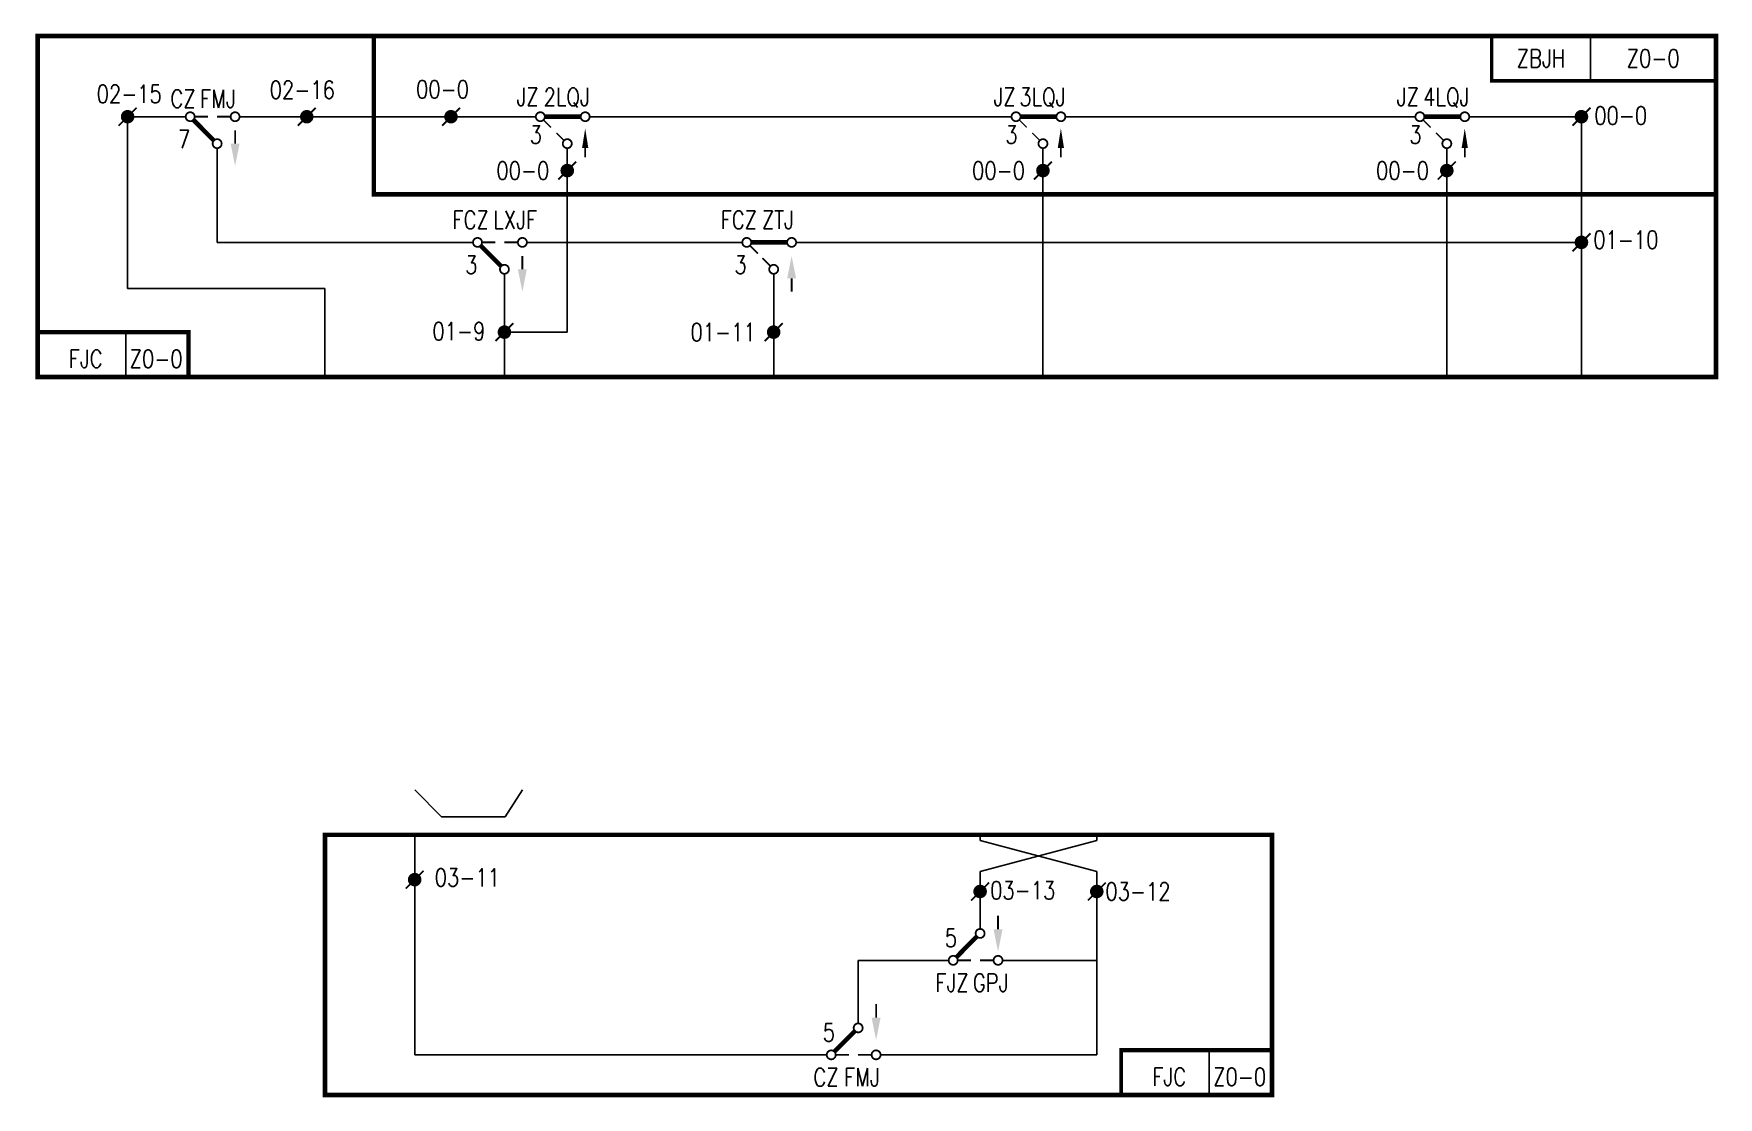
# Model space of a CAD drawing. Header units: millimetres. Extents: x 0 to 187, y -80 to 38.
import ezdxf
from ezdxf.enums import TextEntityAlignment as Align

# ---------------------------------------------------------------- set-up
doc = ezdxf.new("R2010")
doc.units = ezdxf.units.MM
doc.styles.get("Standard").update_dxf_attribs({"font": 'txt.shx', "bigfont": 'hztxt.shx'})

msp = doc.modelspace()

# ---------------------------------------------------------------- linework, layer by layer
at = {"color": 7}
for p, q in [((173, 33), (173, 38)), ((22.49, 29), (55.5, 29)), ((112, 23), (112, 21)), ((112, 21), (112, 19)), ((112, 19), (112, 0)), ((48.5, 15), (19.99, 15)), ((9.8, 0), (9.8, 5)), ((59, 5), (52, 5)), ((82, 5), (82, 1)), ((42, -51), (42, -75.52)), ((105, -55.08), (105, -61.49)), ((118, -55.08), (118, -64.99)), ((91.41, -72.02), (91.41, -64.99)), ((101.5, -64.99), (91.41, -64.99)), ((107.5, -64.99), (118, -64.99)), ((118, -64.99), (118, -75.52)), ((120.72, -80), (120.72, -75)), ((130.52, -80), (130.52, -75)), ((87.91, -75.52), (42, -75.52)), ((118, -75.52), (93.91, -75.52))]:
    msp.add_line(p, q, dxfattribs=at)
at = {"color": 7, "linetype": 'Continuous'}
for p, q in [((10.01, 9.85), (10.01, 29)), ((10.01, 29), (16.49, 29)), ((108.5, 29), (61.5, 29)), ((153.5, 29), (114.5, 29)), ((159.5, 29), (172, 29)), ((172, 28.62), (172, 0)), ((19.99, 25.5), (19.99, 15)), ((59, 25.5), (59, 23)), ((112, 25.5), (112, 23)), ((157, 25.5), (157, 23)), ((59, 23), (59, 5)), ((157, 23), (157, 0)), ((54.5, 15), (55, 15)), ((63, 15), (55, 15)), ((63, 15), (78.5, 15)), ((84.5, 15), (172, 15)), ((52, 11.5), (52, 5)), ((82, 11.5), (82, 5)), ((32, 9.85), (10.01, 9.85)), ((32, 9.85), (32, 0)), ((52, 5), (52, 0)), ((82, 5), (82, 0))]:
    msp.add_line(p, q, dxfattribs=at)
at = {"color": 3}
msp.add_line((59, 23), (59, 21), dxfattribs=at)
for p, q in [((0, 0), (0, 5)), ((45, -49.02), (42, -46)), ((52.09, -49.02), (54, -46)), ((45, -49.02), (52.09, -49.02)), ((105, -51), (105, -51.65)), ((105, -55.08), (118, -51.65)), ((118, -55.08), (105, -51.65)), ((118, -51), (118, -51.65))]:
    msp.add_line(p, q)
at = {"const_width": 0.5}
msp.add_lwpolyline([(0, 0), (0, 38), (187, 38), (187, 0)], close=True, dxfattribs=at)
at = {"color": 7}
for points, const_width in [([(187, 20.36), (37.45, 20.36), (37.45, 38)], 0.5), ([(162, 38), (162, 33), (187, 33), (187, 38)], 0.4), ([(9.01, 28), (11.01, 30)], 0.2), ([(28.97, 28), (30.97, 30)], 0.2), ([(45.05, 28), (47.05, 30)], 0.2), ([(171, 28), (173, 30)], 0.2), ([(17.26, 28.73), (19.63, 26.36)], 0.5), ([(17.49, 29), (18.99, 29)], 0.2), ([(19.99, 29), (21.49, 29)], 0.2), ([(60.5, 29), (56.5, 29)], 0.5), ([(56.35, 28.65), (57.2, 27.8)], 0.15), ([(113.5, 29), (109.5, 29)], 0.5), ([(109.35, 28.65), (110.2, 27.8)], 0.15), ([(158.5, 29), (154.5, 29)], 0.5), ([(154.35, 28.65), (155.2, 27.8)], 0.15), ([(21.99, 26), (21.99, 27.5)], 0.2), ([(57.8, 27.2), (58.65, 26.35)], 0.15), ([(110.8, 27.2), (111.65, 26.35)], 0.15), ([(155.8, 27.2), (156.65, 26.35)], 0.15), ([(58, 22), (60, 24)], 0.2), ([(111, 22), (113, 24)], 0.2), ([(156, 22), (158, 24)], 0.2), ([(49.5, 15), (51, 15)], 0.2), ([(52, 15), (53.5, 15)], 0.2), ([(83.5, 15), (79.5, 15)], 0.5), ([(171, 14), (173, 16)], 0.2), ([(49.27, 14.73), (51.64, 12.36)], 0.5), ([(54, 12), (54, 13.5)], 0.2), ([(80.25, 13.75), (79.31, 14.69)], 0.2), ([(81.68, 12.32), (80.75, 13.25)], 0.2), ([(84, 11), (84, 9.5)], 0.2), ([(51, 4), (53, 6)], 0.2), ([(81, 4), (83, 6)], 0.2), ([(41, -57), (43, -55)], 0.2), ([(104, -58.32), (106, -56.32)], 0.2), ([(117, -58.32), (119, -56.32)], 0.2), ([(107, -61.52), (107, -60.02)], 0.2), ([(104.73, -62.25), (102.36, -64.63)], 0.5), ([(102.5, -64.99), (104, -64.99)], 0.2), ([(105, -64.99), (106.5, -64.99)], 0.2), ([(93.41, -71.36), (93.41, -69.86)], 0.2), ([(91.14, -72.79), (88.77, -75.16)], 0.5), ([(120.52, -75), (137.52, -75), (137.52, -80)], 0.5), ([(137.52, -75), (137.52, -80), (120.72, -80), (120.72, -75)], 0.4), ([(88.91, -75.52), (90.41, -75.52)], 0.2), ([(91.41, -75.52), (92.91, -75.52)], 0.2)]:
    msp.add_lwpolyline(points, dxfattribs=dict(at, const_width=const_width))
for points, const_width in [([(9.64, 29, 1), (10.39, 29, 1)], 0.75), ([(29.6, 29, 1), (30.35, 29, 1)], 0.75), ([(45.67, 29, 1), (46.42, 29, 1)], 0.75), ([(56.5, 29, -1), (55.5, 29, -1)], 0.2), ([(61.5, 29, -1), (60.5, 29, -1)], 0.2), ([(109.5, 29, -1), (108.5, 29, -1)], 0.2), ([(114.5, 29, -1), (113.5, 29, -1)], 0.2), ([(154.5, 29, -1), (153.5, 29, -1)], 0.2), ([(159.5, 29, -1), (158.5, 29, -1)], 0.2), ([(171.62, 29, 1), (172.38, 29, 1)], 0.75), ([(59.5, 26, -1), (58.5, 26, -1)], 0.2), ([(112.5, 26, -1), (111.5, 26, -1)], 0.2), ([(157.5, 26, -1), (156.5, 26, -1)], 0.2), ([(58.62, 23, 1), (59.38, 23, 1)], 0.75), ([(111.62, 23, 1), (112.38, 23, 1)], 0.75), ([(156.62, 23, 1), (157.38, 23, 1)], 0.75), ([(171.62, 15, 1), (172.38, 15, 1)], 0.75), ([(51.62, 5, 1), (52.38, 5, 1)], 0.75), ([(81.62, 5, 1), (82.38, 5, 1)], 0.75), ([(41.62, -56, 1), (42.38, -56, 1)], 0.75), ([(104.62, -57.32, 1), (105.38, -57.32, 1)], 0.75), ([(117.62, -57.32, 1), (118.38, -57.32, 1)], 0.75)]:
    msp.add_lwpolyline(points, format="xyb", close=True, dxfattribs=dict(at, const_width=const_width))
at = {"color": 7, "const_width": 0.2}
for points in [[(16.99, 29.5, -1), (16.99, 28.5, -1), (16.99, 29.5)], [(21.99, 29.5, -1), (21.99, 28.5, -1), (21.99, 29.5)], [(19.99, 26.5, -1), (19.99, 25.5, -1), (19.99, 26.5)], [(49, 15.5, -1), (49, 14.5, -1), (49, 15.5)], [(54, 15.5, -1), (54, 14.5, -1), (54, 15.5)], [(79, 15.5, -1), (79, 14.5, -1), (79, 15.5)], [(84, 15.5, -1), (84, 14.5, -1), (84, 15.5)], [(52, 12.5, -1), (52, 11.5, -1), (52, 12.5)], [(82, 12.5, -1), (82, 11.5, -1), (82, 12.5)], [(105, -61.49, -1), (105, -62.49, -1), (105, -61.49)], [(102, -64.49, -1), (102, -65.49, -1), (102, -64.49)], [(107, -64.49, -1), (107, -65.49, -1), (107, -64.49)], [(91.41, -72.02, -1), (91.41, -73.02, -1), (91.41, -72.02)], [(88.41, -75.02, -1), (88.41, -76.02, -1), (88.41, -75.02)], [(93.41, -75.02, -1), (93.41, -76.02, -1), (93.41, -75.02)]]:
    msp.add_lwpolyline(points, format="xyb", dxfattribs=at)
at = {"color": 7}
for points in [[(61, 27.7, 0, 0.7, 0), (61, 25.5, 0.7, 0.7, 0)], [(114, 27.7, 0, 0.7, 0), (114, 25.5, 0.7, 0.7, 0)], [(159, 27.7, 0, 0.7, 0), (159, 25.5, 0.7, 0.7, 0)]]:
    msp.add_lwpolyline(points, format="xyseb", dxfattribs=at)
for points in [[(61, 24.5), (61, 25.5)], [(114, 24.5), (114, 25.5)], [(159, 24.5), (159, 25.5)]]:
    msp.add_lwpolyline(points, dxfattribs=at)
for points, const_width in [([(-0.2, 5), (16.8, 5), (16.8, 0)], 0.5), ([(16.8, 5), (16.8, 0), (0, 0), (0, 5)], 0.4)]:
    msp.add_lwpolyline(points, dxfattribs=dict(const_width=const_width))
at = {"color": 7, "const_width": 0.5}
msp.add_lwpolyline([(32, -51), (32, -80), (137.52, -80), (137.52, -51)], close=True, dxfattribs=at)
at = {"color": 7}
for points in [[(22.49, 26), (21.49, 26), (21.99, 23.5)], [(83.5, 11), (84.5, 11), (84, 13.5)], [(54.5, 12), (53.5, 12), (54, 9.5)], [(106.5, -61.52), (107.5, -61.52), (107, -64.02)], [(92.91, -71.36), (93.91, -71.36), (93.41, -73.86)]]:
    msp.add_solid(points, dxfattribs=at)

# ---------------------------------------------------------------- texts
at = {"color": 7, "width": 0.8}
for s, p in [('ZBJH', (167.5, 35.5)), ('3', (55.5, 27)), ('3', (108.5, 27)), ('3', (153.5, 27)), ('FJC', (5.35, 2.03)), ('FJC', (126.07, -77.97))]:
    msp.add_text(s, height=2, dxfattribs=at).set_placement(p, align=Align.MIDDLE)
at = {"color": 5, "width": 0.8}
for p in [(180, 35.5), (13.19, 2.03), (133.92, -77.97)]:
    msp.add_text('Z0-0', height=2, dxfattribs=at).set_placement(p, align=Align.MIDDLE)
at = {"color": 3, "width": 0.8}
for s, p in [('02-15', (6.56, 31.54)), ('03-11', (44.23, -55.76))]:
    msp.add_text(s, height=2, dxfattribs=at).set_placement(p, align=Align.MIDDLE_LEFT)
for s, p in [('CZ', (17.59, 30)), ('JZ', (55.82, 30.2)), ('JZ', (108.96, 30.2)), ('JZ', (153.89, 30.2)), ('FCZ', (50.26, 16.5)), ('FCZ', (80.15, 16.5)), ('01-9', (49.88, 4.1)), ('FJZ', (103.73, -68.49)), ('CZ', (89.23, -79.02))]:
    msp.add_text(s, height=2, dxfattribs=at).set_placement(p, align=Align.RIGHT)
at = {"color": 7, "width": 0.8}
for s, p in [('FMJ', (18.1, 30)), ('2LQJ', (56.37, 30.2)), ('3LQJ', (109.37, 30.2)), ('4LQJ', (154.37, 30.2)), ('LXJF', (50.77, 16.5)), ('ZTJ', (80.69, 16.5)), ('5', (101.07, -63.49)), ('GPJ', (104.19, -68.49)), ('5', (87.47, -74.02)), ('FMJ', (89.85, -79.02))]:
    msp.add_text(s, height=2, dxfattribs=at).set_placement(p)
at = {"color": 3, "width": 0.8}
for s, p in [('02-16', (33.11, 32)), ('01-11', (80, 5)), ('03-13', (113.39, -57.19)), ('03-12', (126.22, -57.32))]:
    msp.add_text(s, height=2, dxfattribs=at).set_placement(p, align=Align.MIDDLE_RIGHT)
at = {"color": 6, "width": 0.8}
for p in [(48.05, 32.05), (179.32, 29.13), (57, 23), (110, 23), (155, 23)]:
    msp.add_text('00-0', height=2, dxfattribs=at).set_placement(p, align=Align.MIDDLE_RIGHT)
at = {"color": 7, "width": 0.8}
for s, p in [('7', (16.99, 25.5)), ('3', (49, 11.5)), ('3', (79, 11.5))]:
    msp.add_text(s, height=2, dxfattribs=at).set_placement(p, align=Align.RIGHT)
at = {"color": 3, "width": 0.8}
msp.add_text('01-10', height=2, dxfattribs=at).set_placement((176.95, 14.29), align=Align.CENTER)

doc.saveas('drawing.dxf')
